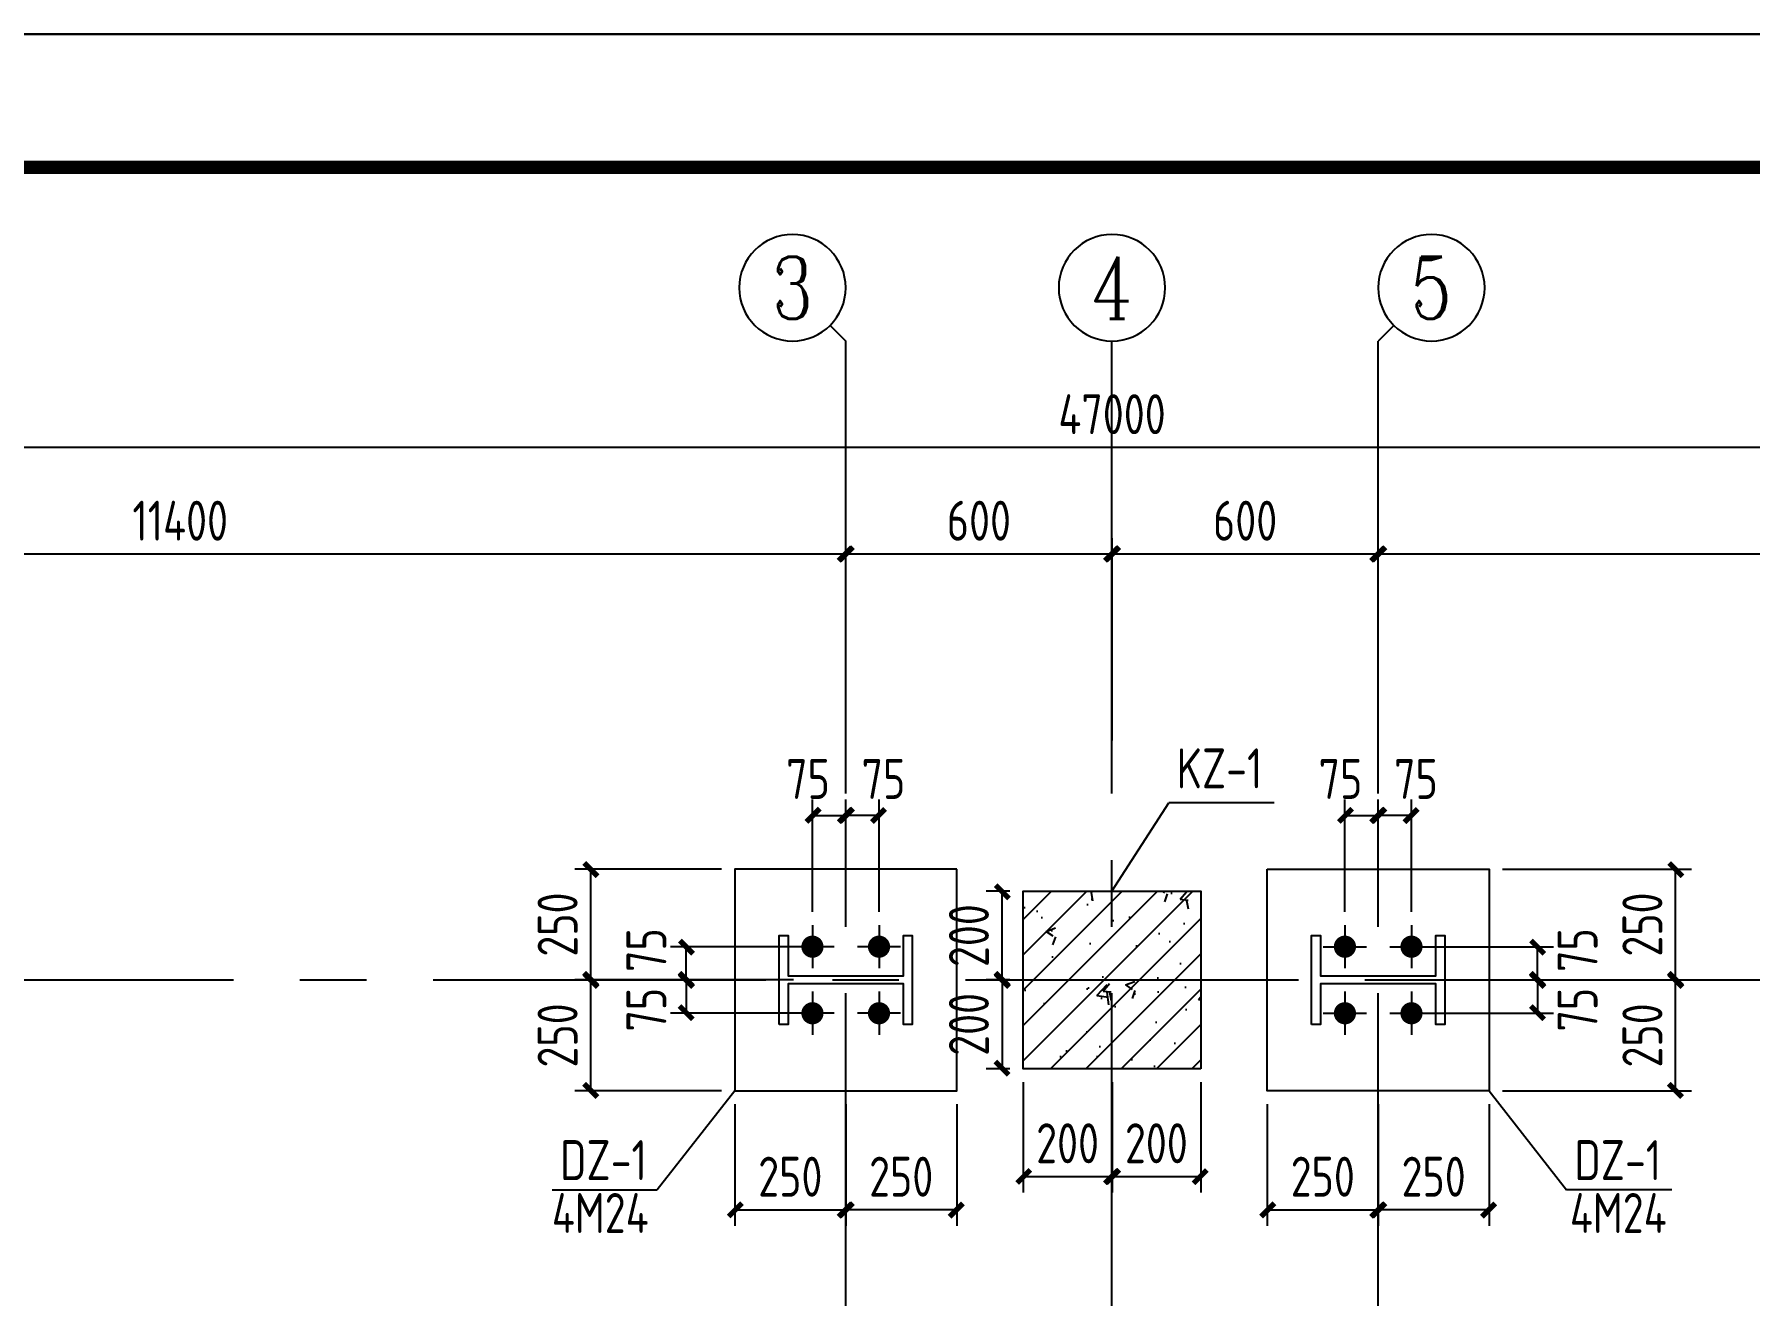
# Model space of a CAD drawing. Header units: millimetres. Extents: x 865490 to 879904, y 39442 to 44891.
# Drawn here: x 869964.3 to 870093.2, y 39947.5 to 40042.3 of the extents above; entities that cross this region are included whole.
import ezdxf
from ezdxf.enums import TextEntityAlignment as Align

# ---------------------------------------------------------------- set-up
doc = ezdxf.new("R2010")
doc.units = ezdxf.units.MM
doc.header["$LTSCALE"] = 1000
doc.header["$MEASUREMENT"] = 0
doc.linetypes.add('CENTER', pattern=[2, 1.25, -0.25, 0.25, -0.25])
doc.linetypes.add('DOTE', pattern=[2.42, 2, -0.2, 0.02, -0.2])
for name, color, linetype in [('AXIS', 3, 'Continuous'), ('AXIS_TEXT', 7, 'Continuous'), ('DIM', 7, 'Continuous'), ('DOTE', 1, 'DOTE'), ('M_Prof', 2, 'Continuous'), ('WINDOW', 4, 'Continuous'), ('柱集中标注', 2, 'Continuous'), ('标注', 7, 'Continuous'), ('檩条', 34, 'Continuous')]:
    doc.layers.add(name, color=color, linetype=linetype)
doc.styles.add('_TCH_AXIS', font='COMPLEX', dxfattribs={"bigfont": 'GBCBIG'})
doc.styles.add('COMPLEX', font='COMPLEX')
doc.styles.add('GBHZ', font='gbenor.shx', dxfattribs={"width": 0.9, "bigfont": 'gbcbig.shx'})
doc.dimstyles.new('Y100', dxfattribs={"dimscale": 0, "dimtxt": 3, "dimasz": 0.01, "dimexe": 1.2, "dimexo": 2, "dimgap": 1, "dimtad": 1, "dimdec": 0, "dimlfac": 100, "dimzin": 0, "dimdsep": 46, "dimtxsty": 'GBHZ', "dimblk": 'DX', "dimcen": 0.09, "dimdle": 1, "dimclrd": 7, "dimclre": 7, "dimclrt": 7, "dimadec": 0, "dimazin": 0, "dimtfac": 1, "dimtdec": 0, "dimtix": 1, "dimtmove": 2, "dimatfit": 3, "dimldrblk": 'DX', "dimfxl": 0, "dimtolj": 1, "dimtzin": 0, "dimarcsym": 0})
doc.dimstyles.new('Y30', dxfattribs={"dimscale": 0, "dimtxt": 3, "dimasz": 0.01, "dimexe": 1.2, "dimexo": 1, "dimgap": 1, "dimtad": 1, "dimdec": 0, "dimlfac": 30, "dimzin": 0, "dimdsep": 46, "dimtxsty": 'GBHZ', "dimblk1": 'DX', "dimblk2": 'DX', "dimsah": 1, "dimcen": 0.09, "dimdle": 1, "dimadec": 0, "dimazin": 0, "dimtfac": 1, "dimtdec": 0, "dimtix": 1, "dimtmove": 2, "dimatfit": 3, "dimldrblk": 'DX', "dimfxl": 0, "dimtolj": 1, "dimtzin": 0, "dimarcsym": 0})

# ---------------------------------------------------------------- blocks, each defined once
blk = doc.blocks.new('_AXISO')
blk.add_circle((0, 0), 0.5)
at = {"layer": 'AXIS_TEXT', "style": 'COMPLEX', "width": 1.041667}
blk.add_attdef('A', text='', height=0.56, dxfattribs=at).set_placement((-0.25, -0.28), (0.25, -0.28), align=Align.FIT)
blk = doc.blocks.new('DX')
at = {"color": 0, "linetype": 'ByBlock', "const_width": 40}
blk.add_lwpolyline([(-54, -51), (46, 49)], dxfattribs=at)
blk = doc.blocks.new('*D1708')
at = {"layer": 'Defpoints', "color": 0, "transparency": 16777216}
for p in [(870025.31, 40003.22), (869925.31, 39987.22), (870025.31, 39987.22)]:
    blk.add_point(p, dxfattribs=at)
at = {"layer": 'dim', "color": 7, "lineweight": -2, "transparency": 16777216}
for p, q in [((869925.31, 39989.22), (869925.31, 40004.42)), ((870025.31, 39989.22), (870025.31, 40004.42)), ((869925.32, 40003.22), (870025.3, 40003.22))]:
    blk.add_line(p, q, dxfattribs=at)
at = {"layer": 'dim', "color": 7, "lineweight": -2, "transparency": 16777216, "xscale": 0.01, "yscale": 0.01, "zscale": 0.01, "rotation": 180}
blk.add_blockref('DX', (869925.31, 40003.22), dxfattribs=at)
at = {"layer": 'dim', "color": 7, "lineweight": -2, "transparency": 16777216, "xscale": 0.01, "yscale": 0.01, "zscale": 0.01}
blk.add_blockref('DX', (870025.31, 40003.22), dxfattribs=at)
at = {"layer": 'dim', "color": 7, "transparency": 16777216, "insert": (869975.31, 40005.72), "char_height": 3, "attachment_point": 5, "style": 'GBHZ'}
blk.add_mtext('\\A1;11400', dxfattribs=at)
blk = doc.blocks.new('*D1709')
at = {"layer": 'Defpoints', "color": 0, "transparency": 16777216}
for p in [(870045.31, 40003.22), (870025.31, 39987.22), (870045.31, 39987.22)]:
    blk.add_point(p, dxfattribs=at)
at = {"layer": 'dim', "color": 7, "lineweight": -2, "transparency": 16777216}
for p, q in [((870025.31, 39989.22), (870025.31, 40004.42)), ((870045.31, 39989.22), (870045.31, 40004.42)), ((870025.32, 40003.22), (870045.3, 40003.22))]:
    blk.add_line(p, q, dxfattribs=at)
at = {"layer": 'dim', "color": 7, "lineweight": -2, "transparency": 16777216, "xscale": 0.01, "yscale": 0.01, "zscale": 0.01, "rotation": 180}
blk.add_blockref('DX', (870025.31, 40003.22), dxfattribs=at)
at = {"layer": 'dim', "color": 7, "lineweight": -2, "transparency": 16777216, "xscale": 0.01, "yscale": 0.01, "zscale": 0.01}
blk.add_blockref('DX', (870045.31, 40003.22), dxfattribs=at)
at = {"layer": 'dim', "color": 7, "transparency": 16777216, "insert": (870035.31, 40005.72), "char_height": 3, "attachment_point": 5, "style": 'GBHZ'}
blk.add_mtext('\\A1;600', dxfattribs=at)
blk = doc.blocks.new('*D1710')
at = {"layer": 'Defpoints', "color": 0, "transparency": 16777216}
for p in [(870065.31, 40003.22), (870045.31, 39987.22), (870065.31, 39987.22)]:
    blk.add_point(p, dxfattribs=at)
at = {"layer": 'dim', "color": 7, "lineweight": -2, "transparency": 16777216}
for p, q in [((870045.31, 39989.22), (870045.31, 40004.42)), ((870065.31, 39989.22), (870065.31, 40004.42)), ((870045.32, 40003.22), (870065.3, 40003.22))]:
    blk.add_line(p, q, dxfattribs=at)
at = {"layer": 'dim', "color": 7, "lineweight": -2, "transparency": 16777216, "xscale": 0.01, "yscale": 0.01, "zscale": 0.01, "rotation": 180}
blk.add_blockref('DX', (870045.31, 40003.22), dxfattribs=at)
at = {"layer": 'dim', "color": 7, "lineweight": -2, "transparency": 16777216, "xscale": 0.01, "yscale": 0.01, "zscale": 0.01}
blk.add_blockref('DX', (870065.31, 40003.22), dxfattribs=at)
at = {"layer": 'dim', "color": 7, "transparency": 16777216, "insert": (870055.31, 40005.72), "char_height": 3, "attachment_point": 5, "style": 'GBHZ'}
blk.add_mtext('\\A1;600', dxfattribs=at)
blk = doc.blocks.new('*D1711')
at = {"layer": 'Defpoints', "color": 0, "transparency": 16777216}
for p in [(870165.31, 40003.22), (870065.31, 39987.22), (870165.31, 39987.22)]:
    blk.add_point(p, dxfattribs=at)
at = {"layer": 'dim', "color": 7, "lineweight": -2, "transparency": 16777216}
for p, q in [((870065.31, 39989.22), (870065.31, 40004.42)), ((870165.31, 39989.22), (870165.31, 40004.42)), ((870065.32, 40003.22), (870165.3, 40003.22))]:
    blk.add_line(p, q, dxfattribs=at)
at = {"layer": 'dim', "color": 7, "lineweight": -2, "transparency": 16777216, "xscale": 0.01, "yscale": 0.01, "zscale": 0.01, "rotation": 180}
blk.add_blockref('DX', (870065.31, 40003.22), dxfattribs=at)
at = {"layer": 'dim', "color": 7, "lineweight": -2, "transparency": 16777216, "xscale": 0.01, "yscale": 0.01, "zscale": 0.01}
blk.add_blockref('DX', (870165.31, 40003.22), dxfattribs=at)
at = {"layer": 'dim', "color": 7, "transparency": 16777216, "insert": (870115.31, 40005.72), "char_height": 3, "attachment_point": 5, "style": 'GBHZ'}
blk.add_mtext('\\A1;11400', dxfattribs=at)
blk = doc.blocks.new('*D1713')
at = {"layer": 'Defpoints', "color": 0, "transparency": 16777216}
for p in [(869810.31, 40011.22), (869810.31, 39987.22), (870280.31, 39987.22)]:
    blk.add_point(p, dxfattribs=at)
at = {"layer": 'dim', "color": 7, "lineweight": -2, "transparency": 16777216}
for p, q in [((869810.31, 39989.22), (869810.31, 40012.42)), ((870280.31, 39989.22), (870280.31, 40012.42)), ((870280.3, 40011.22), (869810.32, 40011.22))]:
    blk.add_line(p, q, dxfattribs=at)
at = {"layer": 'dim', "color": 7, "lineweight": -2, "transparency": 16777216, "xscale": 0.01, "yscale": 0.01, "zscale": 0.01, "rotation": 180}
blk.add_blockref('DX', (869810.31, 40011.22), dxfattribs=at)
at = {"layer": 'dim', "color": 7, "lineweight": -2, "transparency": 16777216, "xscale": 0.01, "yscale": 0.01, "zscale": 0.01}
blk.add_blockref('DX', (870280.31, 40011.22), dxfattribs=at)
at = {"layer": 'dim', "color": 7, "transparency": 16777216, "insert": (870045.31, 40013.72), "char_height": 3, "attachment_point": 5, "style": 'GBHZ'}
blk.add_mtext('\\A1;47000', dxfattribs=at)
blk = doc.blocks.new('*D1767')
at = {"layer": 'Defpoints', "color": 0, "transparency": 16777216}
for p in [(870016.97, 39962.88), (870025.31, 39962.88), (870025.31, 39953.94)]:
    blk.add_point(p, dxfattribs=at)
at = {"layer": 'dim', "color": 0, "lineweight": -2, "transparency": 16777216}
for p, q in [((870016.97, 39961.88), (870016.97, 39952.74)), ((870025.31, 39961.88), (870025.31, 39952.74)), ((870016.98, 39953.94), (870025.3, 39953.94))]:
    blk.add_line(p, q, dxfattribs=at)
at = {"layer": 'dim', "color": 0, "lineweight": -2, "transparency": 16777216, "xscale": 0.01, "yscale": 0.01, "zscale": 0.01, "rotation": 180}
blk.add_blockref('DX', (870016.97, 39953.94), dxfattribs=at)
at = {"layer": 'dim', "color": 0, "lineweight": -2, "transparency": 16777216, "xscale": 0.01, "yscale": 0.01, "zscale": 0.01}
blk.add_blockref('DX', (870025.31, 39953.94), dxfattribs=at)
at = {"layer": 'dim', "color": 0, "transparency": 16777216, "insert": (870021.14, 39956.44), "char_height": 3, "attachment_point": 5, "style": 'GBHZ'}
blk.add_mtext('\\A1;250', dxfattribs=at)
blk = doc.blocks.new('*D1768')
at = {"layer": 'Defpoints', "color": 0, "transparency": 16777216}
for p in [(870006.16, 39971.22), (870016.97, 39971.22), (870016.97, 39962.88)]:
    blk.add_point(p, dxfattribs=at)
at = {"layer": 'dim', "color": 0, "lineweight": -2, "transparency": 16777216}
for p, q in [((870015.97, 39971.22), (870004.96, 39971.22)), ((870006.16, 39962.89), (870006.16, 39971.21)), ((870015.97, 39962.88), (870004.96, 39962.88))]:
    blk.add_line(p, q, dxfattribs=at)
at = {"layer": 'dim', "color": 0, "lineweight": -2, "transparency": 16777216, "xscale": 0.01, "yscale": 0.01, "zscale": 0.01}
for p, rotation in [((870006.16, 39971.22), 90), ((870006.16, 39962.88), 270)]:
    blk.add_blockref('DX', p, dxfattribs=dict(at, rotation=rotation))
at = {"layer": 'dim', "color": 0, "transparency": 16777216, "insert": (870003.66, 39967.05), "char_height": 3, "attachment_point": 5, "rotation": 90, "style": 'GBHZ'}
blk.add_mtext('\\A1;250', dxfattribs=at)
blk = doc.blocks.new('*D1769')
at = {"layer": 'Defpoints', "color": 0, "transparency": 16777216}
for p in [(870006.16, 39979.55), (870016.97, 39979.55), (870016.97, 39971.22)]:
    blk.add_point(p, dxfattribs=at)
at = {"layer": 'dim', "color": 0, "lineweight": -2, "transparency": 16777216}
for p, q in [((870015.97, 39979.55), (870004.96, 39979.55)), ((870006.16, 39971.23), (870006.16, 39979.54)), ((870015.97, 39971.22), (870004.96, 39971.22))]:
    blk.add_line(p, q, dxfattribs=at)
at = {"layer": 'dim', "color": 0, "lineweight": -2, "transparency": 16777216, "xscale": 0.01, "yscale": 0.01, "zscale": 0.01}
for p, rotation in [((870006.16, 39979.55), 90), ((870006.16, 39971.22), 270)]:
    blk.add_blockref('DX', p, dxfattribs=dict(at, rotation=rotation))
at = {"layer": 'dim', "color": 0, "transparency": 16777216, "insert": (870003.66, 39975.38), "char_height": 3, "attachment_point": 5, "rotation": 90, "style": 'GBHZ'}
blk.add_mtext('\\A1;250', dxfattribs=at)
blk = doc.blocks.new('*D1770')
at = {"layer": 'Defpoints', "color": 0, "transparency": 16777216}
for p in [(870022.37, 39971.22), (870013.33, 39968.72), (870022.37, 39968.72)]:
    blk.add_point(p, dxfattribs=at)
at = {"layer": 'dim', "color": 0, "lineweight": -2, "transparency": 16777216}
for p, q in [((870021.37, 39971.22), (870012.13, 39971.22)), ((870013.33, 39971.21), (870013.33, 39968.73)), ((870021.37, 39968.72), (870012.13, 39968.72))]:
    blk.add_line(p, q, dxfattribs=at)
at = {"layer": 'dim', "color": 0, "lineweight": -2, "transparency": 16777216, "xscale": 0.01, "yscale": 0.01, "zscale": 0.01}
for p, rotation in [((870013.33, 39971.22), 90), ((870013.33, 39968.72), 270)]:
    blk.add_blockref('DX', p, dxfattribs=dict(at, rotation=rotation))
at = {"layer": 'dim', "color": 0, "transparency": 16777216, "insert": (870010.33, 39968.98), "char_height": 3, "attachment_point": 5, "rotation": 90, "style": 'GBHZ'}
blk.add_mtext('\\A1;75', dxfattribs=at)
blk = doc.blocks.new('*D1771')
at = {"layer": 'Defpoints', "color": 0, "transparency": 16777216}
for p in [(870013.33, 39973.72), (870022.37, 39973.72), (870022.37, 39971.22)]:
    blk.add_point(p, dxfattribs=at)
at = {"layer": 'dim', "color": 0, "lineweight": -2, "transparency": 16777216}
for p, q in [((870021.37, 39973.72), (870012.13, 39973.72)), ((870013.33, 39971.23), (870013.33, 39973.71)), ((870021.37, 39971.22), (870012.13, 39971.22))]:
    blk.add_line(p, q, dxfattribs=at)
at = {"layer": 'dim', "color": 0, "lineweight": -2, "transparency": 16777216, "xscale": 0.01, "yscale": 0.01, "zscale": 0.01}
for p, rotation in [((870013.33, 39973.72), 90), ((870013.33, 39971.22), 270)]:
    blk.add_blockref('DX', p, dxfattribs=dict(at, rotation=rotation))
at = {"layer": 'dim', "color": 0, "transparency": 16777216, "insert": (870010.33, 39973.46), "char_height": 3, "attachment_point": 5, "rotation": 90, "style": 'GBHZ'}
blk.add_mtext('\\A1;75', dxfattribs=at)
blk = doc.blocks.new('*D1772')
at = {"layer": 'Defpoints', "color": 0, "transparency": 16777216}
for p in [(870025.31, 39962.88), (870033.64, 39962.88), (870025.31, 39953.94)]:
    blk.add_point(p, dxfattribs=at)
at = {"layer": 'dim', "color": 0, "lineweight": -2, "transparency": 16777216}
for p, q in [((870025.31, 39961.88), (870025.31, 39952.74)), ((870033.64, 39961.88), (870033.64, 39952.74)), ((870033.63, 39953.94), (870025.32, 39953.94))]:
    blk.add_line(p, q, dxfattribs=at)
at = {"layer": 'dim', "color": 0, "lineweight": -2, "transparency": 16777216, "xscale": 0.01, "yscale": 0.01, "zscale": 0.01, "rotation": 180}
blk.add_blockref('DX', (870025.31, 39953.94), dxfattribs=at)
at = {"layer": 'dim', "color": 0, "lineweight": -2, "transparency": 16777216, "xscale": 0.01, "yscale": 0.01, "zscale": 0.01}
blk.add_blockref('DX', (870033.64, 39953.94), dxfattribs=at)
at = {"layer": 'dim', "color": 0, "transparency": 16777216, "insert": (870029.47, 39956.44), "char_height": 3, "attachment_point": 5, "style": 'GBHZ'}
blk.add_mtext('\\A1;250', dxfattribs=at)
blk = doc.blocks.new('*D1773')
at = {"layer": 'Defpoints', "color": 0, "transparency": 16777216}
for p in [(870025.31, 39983.58), (870025.31, 39975.34), (870027.81, 39975.34)]:
    blk.add_point(p, dxfattribs=at)
at = {"layer": '标注', "color": 0, "lineweight": -2, "transparency": 16777216}
for p, q in [((870025.31, 39976.34), (870025.31, 39984.78)), ((870027.81, 39976.34), (870027.81, 39984.78)), ((870027.8, 39983.58), (870025.32, 39983.58))]:
    blk.add_line(p, q, dxfattribs=at)
at = {"layer": '标注', "color": 0, "lineweight": -2, "transparency": 16777216, "xscale": 0.01, "yscale": 0.01, "zscale": 0.01, "rotation": 180}
blk.add_blockref('DX', (870025.31, 39983.58), dxfattribs=at)
at = {"layer": '标注', "color": 0, "lineweight": -2, "transparency": 16777216, "xscale": 0.01, "yscale": 0.01, "zscale": 0.01}
blk.add_blockref('DX', (870027.81, 39983.58), dxfattribs=at)
at = {"layer": '标注', "color": 0, "transparency": 16777216, "insert": (870028.14, 39986.32), "char_height": 3, "attachment_point": 5, "style": 'GBHZ'}
blk.add_mtext('\\A1;75', dxfattribs=at)
blk = doc.blocks.new('*D1774')
at = {"layer": 'Defpoints', "color": 0, "transparency": 16777216}
for p in [(870065.31, 39962.88), (870073.64, 39962.88), (870065.31, 39953.94)]:
    blk.add_point(p, dxfattribs=at)
at = {"layer": 'dim', "color": 0, "lineweight": -2, "transparency": 16777216}
for p, q in [((870065.31, 39961.88), (870065.31, 39952.74)), ((870073.64, 39961.88), (870073.64, 39952.74)), ((870073.63, 39953.94), (870065.32, 39953.94))]:
    blk.add_line(p, q, dxfattribs=at)
at = {"layer": 'dim', "color": 0, "lineweight": -2, "transparency": 16777216, "xscale": 0.01, "yscale": 0.01, "zscale": 0.01, "rotation": 180}
blk.add_blockref('DX', (870065.31, 39953.94), dxfattribs=at)
at = {"layer": 'dim', "color": 0, "lineweight": -2, "transparency": 16777216, "xscale": 0.01, "yscale": 0.01, "zscale": 0.01}
blk.add_blockref('DX', (870073.64, 39953.94), dxfattribs=at)
at = {"layer": 'dim', "color": 0, "transparency": 16777216, "insert": (870069.47, 39956.44), "char_height": 3, "attachment_point": 5, "style": 'GBHZ'}
blk.add_mtext('\\A1;250', dxfattribs=at)
blk = doc.blocks.new('*D1775')
at = {"layer": 'Defpoints', "color": 0, "transparency": 16777216}
for p in [(870073.64, 39971.22), (870087.65, 39971.22), (870073.64, 39962.88)]:
    blk.add_point(p, dxfattribs=at)
at = {"layer": 'dim', "color": 0, "lineweight": -2, "transparency": 16777216}
for p, q in [((870074.64, 39971.22), (870088.85, 39971.22)), ((870087.65, 39962.89), (870087.65, 39971.21)), ((870074.64, 39962.88), (870088.85, 39962.88))]:
    blk.add_line(p, q, dxfattribs=at)
at = {"layer": 'dim', "color": 0, "lineweight": -2, "transparency": 16777216, "xscale": 0.01, "yscale": 0.01, "zscale": 0.01}
for p, rotation in [((870087.65, 39971.22), 90), ((870087.65, 39962.88), 270)]:
    blk.add_blockref('DX', p, dxfattribs=dict(at, rotation=rotation))
at = {"layer": 'dim', "color": 0, "transparency": 16777216, "insert": (870085.15, 39967.05), "char_height": 3, "attachment_point": 5, "rotation": 90, "style": 'GBHZ'}
blk.add_mtext('\\A1;250', dxfattribs=at)
blk = doc.blocks.new('*D1776')
at = {"layer": 'Defpoints', "color": 0, "transparency": 16777216}
for p in [(870073.64, 39979.55), (870087.65, 39979.55), (870073.64, 39971.22)]:
    blk.add_point(p, dxfattribs=at)
at = {"layer": 'dim', "color": 0, "lineweight": -2, "transparency": 16777216}
for p, q in [((870074.64, 39979.55), (870088.85, 39979.55)), ((870087.65, 39971.23), (870087.65, 39979.54)), ((870074.64, 39971.22), (870088.85, 39971.22))]:
    blk.add_line(p, q, dxfattribs=at)
at = {"layer": 'dim', "color": 0, "lineweight": -2, "transparency": 16777216, "xscale": 0.01, "yscale": 0.01, "zscale": 0.01}
for p, rotation in [((870087.65, 39979.55), 90), ((870087.65, 39971.22), 270)]:
    blk.add_blockref('DX', p, dxfattribs=dict(at, rotation=rotation))
at = {"layer": 'dim', "color": 0, "transparency": 16777216, "insert": (870085.15, 39975.38), "char_height": 3, "attachment_point": 5, "rotation": 90, "style": 'GBHZ'}
blk.add_mtext('\\A1;250', dxfattribs=at)
blk = doc.blocks.new('*D1777')
at = {"layer": 'Defpoints', "color": 0, "transparency": 16777216}
for p in [(870068.24, 39971.22), (870068.24, 39968.72), (870077.28, 39968.72)]:
    blk.add_point(p, dxfattribs=at)
at = {"layer": 'dim', "color": 0, "lineweight": -2, "transparency": 16777216}
for p, q in [((870069.24, 39971.22), (870078.48, 39971.22)), ((870077.28, 39971.21), (870077.28, 39968.73)), ((870069.24, 39968.72), (870078.48, 39968.72))]:
    blk.add_line(p, q, dxfattribs=at)
at = {"layer": 'dim', "color": 0, "lineweight": -2, "transparency": 16777216, "xscale": 0.01, "yscale": 0.01, "zscale": 0.01}
for p, rotation in [((870077.28, 39971.22), 90), ((870077.28, 39968.72), 270)]:
    blk.add_blockref('DX', p, dxfattribs=dict(at, rotation=rotation))
at = {"layer": 'dim', "color": 0, "transparency": 16777216, "insert": (870080.28, 39968.98), "char_height": 3, "attachment_point": 5, "rotation": 90, "style": 'GBHZ'}
blk.add_mtext('\\A1;75', dxfattribs=at)
blk = doc.blocks.new('*D1778')
at = {"layer": 'Defpoints', "color": 0, "transparency": 16777216}
for p in [(870068.24, 39973.72), (870077.28, 39973.72), (870068.24, 39971.22)]:
    blk.add_point(p, dxfattribs=at)
at = {"layer": 'dim', "color": 0, "lineweight": -2, "transparency": 16777216}
for p, q in [((870069.24, 39973.72), (870078.48, 39973.72)), ((870077.28, 39971.23), (870077.28, 39973.71)), ((870069.24, 39971.22), (870078.48, 39971.22))]:
    blk.add_line(p, q, dxfattribs=at)
at = {"layer": 'dim', "color": 0, "lineweight": -2, "transparency": 16777216, "xscale": 0.01, "yscale": 0.01, "zscale": 0.01}
for p, rotation in [((870077.28, 39973.72), 90), ((870077.28, 39971.22), 270)]:
    blk.add_blockref('DX', p, dxfattribs=dict(at, rotation=rotation))
at = {"layer": 'dim', "color": 0, "transparency": 16777216, "insert": (870080.28, 39973.46), "char_height": 3, "attachment_point": 5, "rotation": 90, "style": 'GBHZ'}
blk.add_mtext('\\A1;75', dxfattribs=at)
blk = doc.blocks.new('*D1749')
at = {"layer": 'Defpoints', "color": 0, "transparency": 16777216}
for p in [(870056.97, 39962.88), (870065.31, 39962.88), (870065.31, 39953.94)]:
    blk.add_point(p, dxfattribs=at)
at = {"layer": 'dim', "color": 0, "lineweight": -2, "transparency": 16777216}
for p, q in [((870056.97, 39961.88), (870056.97, 39952.74)), ((870065.31, 39961.88), (870065.31, 39952.74)), ((870056.98, 39953.94), (870065.3, 39953.94))]:
    blk.add_line(p, q, dxfattribs=at)
at = {"layer": 'dim', "color": 0, "lineweight": -2, "transparency": 16777216, "xscale": 0.01, "yscale": 0.01, "zscale": 0.01, "rotation": 180}
blk.add_blockref('DX', (870056.97, 39953.94), dxfattribs=at)
at = {"layer": 'dim', "color": 0, "lineweight": -2, "transparency": 16777216, "xscale": 0.01, "yscale": 0.01, "zscale": 0.01}
blk.add_blockref('DX', (870065.31, 39953.94), dxfattribs=at)
at = {"layer": 'dim', "color": 0, "transparency": 16777216, "insert": (870061.14, 39956.44), "char_height": 3, "attachment_point": 5, "style": 'GBHZ'}
blk.add_mtext('\\A1;250', dxfattribs=at)
blk = doc.blocks.new('*D1750')
at = {"layer": 'Defpoints', "color": 0, "transparency": 16777216}
for p in [(870038.64, 39964.55), (870045.31, 39964.55), (870045.31, 39956.45)]:
    blk.add_point(p, dxfattribs=at)
at = {"layer": 'dim', "color": 0, "lineweight": -2, "transparency": 16777216}
for p, q in [((870038.64, 39963.55), (870038.64, 39955.25)), ((870045.31, 39963.55), (870045.31, 39955.25)), ((870038.65, 39956.45), (870045.3, 39956.45))]:
    blk.add_line(p, q, dxfattribs=at)
at = {"layer": 'dim', "color": 0, "lineweight": -2, "transparency": 16777216, "xscale": 0.01, "yscale": 0.01, "zscale": 0.01, "rotation": 180}
blk.add_blockref('DX', (870038.64, 39956.45), dxfattribs=at)
at = {"layer": 'dim', "color": 0, "lineweight": -2, "transparency": 16777216, "xscale": 0.01, "yscale": 0.01, "zscale": 0.01}
blk.add_blockref('DX', (870045.31, 39956.45), dxfattribs=at)
at = {"layer": 'dim', "color": 0, "transparency": 16777216, "insert": (870041.97, 39958.95), "char_height": 3, "attachment_point": 5, "style": 'GBHZ'}
blk.add_mtext('\\A1;200', dxfattribs=at)
blk = doc.blocks.new('*D1751')
at = {"layer": 'Defpoints', "color": 0, "transparency": 16777216}
for p in [(870045.31, 39964.55), (870051.97, 39964.55), (870051.97, 39956.45)]:
    blk.add_point(p, dxfattribs=at)
at = {"layer": 'dim', "color": 0, "lineweight": -2, "transparency": 16777216}
for p, q in [((870045.31, 39963.55), (870045.31, 39955.25)), ((870051.97, 39963.55), (870051.97, 39955.25)), ((870045.32, 39956.45), (870051.96, 39956.45))]:
    blk.add_line(p, q, dxfattribs=at)
at = {"layer": 'dim', "color": 0, "lineweight": -2, "transparency": 16777216, "xscale": 0.01, "yscale": 0.01, "zscale": 0.01, "rotation": 180}
blk.add_blockref('DX', (870045.31, 39956.45), dxfattribs=at)
at = {"layer": 'dim', "color": 0, "lineweight": -2, "transparency": 16777216, "xscale": 0.01, "yscale": 0.01, "zscale": 0.01}
blk.add_blockref('DX', (870051.97, 39956.45), dxfattribs=at)
at = {"layer": 'dim', "color": 0, "transparency": 16777216, "insert": (870048.64, 39958.95), "char_height": 3, "attachment_point": 5, "style": 'GBHZ'}
blk.add_mtext('\\A1;200', dxfattribs=at)
blk = doc.blocks.new('*D1752')
at = {"layer": 'Defpoints', "color": 0, "transparency": 16777216}
for p in [(870037.06, 39977.88), (870038.64, 39977.88), (870038.64, 39971.22)]:
    blk.add_point(p, dxfattribs=at)
at = {"layer": 'dim', "color": 0, "lineweight": -2, "transparency": 16777216}
for p, q in [((870037.64, 39977.88), (870035.86, 39977.88)), ((870037.06, 39971.23), (870037.06, 39977.87)), ((870037.64, 39971.22), (870035.86, 39971.22))]:
    blk.add_line(p, q, dxfattribs=at)
at = {"layer": 'dim', "color": 0, "lineweight": -2, "transparency": 16777216, "xscale": 0.01, "yscale": 0.01, "zscale": 0.01}
for p, rotation in [((870037.06, 39977.88), 90), ((870037.06, 39971.22), 270)]:
    blk.add_blockref('DX', p, dxfattribs=dict(at, rotation=rotation))
at = {"layer": 'dim', "color": 0, "transparency": 16777216, "insert": (870034.56, 39974.55), "char_height": 3, "attachment_point": 5, "rotation": 90, "style": 'GBHZ'}
blk.add_mtext('\\A1;200', dxfattribs=at)
blk = doc.blocks.new('*D1746')
at = {"layer": 'Defpoints', "color": 0, "transparency": 16777216}
for p in [(870025.31, 39983.58), (870022.81, 39975.34), (870025.31, 39975.34)]:
    blk.add_point(p, dxfattribs=at)
at = {"layer": '标注', "color": 0, "lineweight": -2, "transparency": 16777216}
for p, q in [((870022.81, 39976.34), (870022.81, 39984.78)), ((870025.31, 39976.34), (870025.31, 39984.78)), ((870022.82, 39983.58), (870025.3, 39983.58))]:
    blk.add_line(p, q, dxfattribs=at)
at = {"layer": '标注', "color": 0, "lineweight": -2, "transparency": 16777216, "xscale": 0.01, "yscale": 0.01, "zscale": 0.01, "rotation": 180}
blk.add_blockref('DX', (870022.81, 39983.58), dxfattribs=at)
at = {"layer": '标注', "color": 0, "lineweight": -2, "transparency": 16777216, "xscale": 0.01, "yscale": 0.01, "zscale": 0.01}
blk.add_blockref('DX', (870025.31, 39983.58), dxfattribs=at)
at = {"layer": '标注', "color": 0, "transparency": 16777216, "insert": (870022.47, 39986.32), "char_height": 3, "attachment_point": 5, "style": 'GBHZ'}
blk.add_mtext('\\A1;75', dxfattribs=at)
blk = doc.blocks.new('*D1747')
at = {"layer": 'Defpoints', "color": 0, "transparency": 16777216}
for p in [(870065.31, 39983.58), (870065.31, 39975.34), (870067.81, 39975.34)]:
    blk.add_point(p, dxfattribs=at)
at = {"layer": '标注', "color": 0, "lineweight": -2, "transparency": 16777216}
for p, q in [((870065.31, 39976.34), (870065.31, 39984.78)), ((870067.81, 39976.34), (870067.81, 39984.78)), ((870067.8, 39983.58), (870065.32, 39983.58))]:
    blk.add_line(p, q, dxfattribs=at)
at = {"layer": '标注', "color": 0, "lineweight": -2, "transparency": 16777216, "xscale": 0.01, "yscale": 0.01, "zscale": 0.01, "rotation": 180}
blk.add_blockref('DX', (870065.31, 39983.58), dxfattribs=at)
at = {"layer": '标注', "color": 0, "lineweight": -2, "transparency": 16777216, "xscale": 0.01, "yscale": 0.01, "zscale": 0.01}
blk.add_blockref('DX', (870067.81, 39983.58), dxfattribs=at)
at = {"layer": '标注', "color": 0, "transparency": 16777216, "insert": (870068.14, 39986.32), "char_height": 3, "attachment_point": 5, "style": 'GBHZ'}
blk.add_mtext('\\A1;75', dxfattribs=at)
blk = doc.blocks.new('*D1748')
at = {"layer": 'Defpoints', "color": 0, "transparency": 16777216}
for p in [(870065.31, 39983.58), (870062.81, 39975.34), (870065.31, 39975.34)]:
    blk.add_point(p, dxfattribs=at)
at = {"layer": '标注', "color": 0, "lineweight": -2, "transparency": 16777216}
for p, q in [((870062.81, 39976.34), (870062.81, 39984.78)), ((870065.31, 39976.34), (870065.31, 39984.78)), ((870062.82, 39983.58), (870065.3, 39983.58))]:
    blk.add_line(p, q, dxfattribs=at)
at = {"layer": '标注', "color": 0, "lineweight": -2, "transparency": 16777216, "xscale": 0.01, "yscale": 0.01, "zscale": 0.01, "rotation": 180}
blk.add_blockref('DX', (870062.81, 39983.58), dxfattribs=at)
at = {"layer": '标注', "color": 0, "lineweight": -2, "transparency": 16777216, "xscale": 0.01, "yscale": 0.01, "zscale": 0.01}
blk.add_blockref('DX', (870065.31, 39983.58), dxfattribs=at)
at = {"layer": '标注', "color": 0, "transparency": 16777216, "insert": (870062.47, 39986.32), "char_height": 3, "attachment_point": 5, "style": 'GBHZ'}
blk.add_mtext('\\A1;75', dxfattribs=at)
blk = doc.blocks.new('*D1744')
at = {"layer": 'Defpoints', "color": 0, "transparency": 16777216}
for p in [(870038.64, 39971.22), (870037.06, 39964.55), (870038.64, 39964.55)]:
    blk.add_point(p, dxfattribs=at)
at = {"layer": 'dim', "color": 0, "lineweight": -2, "transparency": 16777216}
for p, q in [((870037.64, 39971.22), (870035.86, 39971.22)), ((870037.06, 39971.21), (870037.06, 39964.56)), ((870037.64, 39964.55), (870035.86, 39964.55))]:
    blk.add_line(p, q, dxfattribs=at)
at = {"layer": 'dim', "color": 0, "lineweight": -2, "transparency": 16777216, "xscale": 0.01, "yscale": 0.01, "zscale": 0.01}
for p, rotation in [((870037.06, 39971.22), 90), ((870037.06, 39964.55), 270)]:
    blk.add_blockref('DX', p, dxfattribs=dict(at, rotation=rotation))
at = {"layer": 'dim', "color": 0, "transparency": 16777216, "insert": (870034.56, 39967.88), "char_height": 3, "attachment_point": 5, "rotation": 90, "style": 'GBHZ'}
blk.add_mtext('\\A1;200', dxfattribs=at)

msp = doc.modelspace()

# ---------------------------------------------------------------- hatches: boundary and pattern name
at = {"layer": 'WINDOW'}
h = msp.add_hatch(dxfattribs=at)
h.set_pattern_fill('ANSI31', color=256, scale=15, style=0)
h.set_pattern_definition([(45, (1261.0225, -2.0056), (-1.3258252147, 1.3258252147), [])])
h.paths.add_polyline_path([(870051.972, 39964.551), (870038.639, 39964.551), (870038.639, 39977.884), (870051.972, 39977.884)])
h = msp.add_hatch(dxfattribs=at)
h.set_pattern_fill('AR-CONC', color=256, style=0)
h.set_pattern_definition([(50, (1261.0225, -2.0056), (7.172601826, -0.62752135), [0.75, -8.25]), (355, (1261.0225, -2.006), (-1.387513336, 7.52192134), [0.6, -6.6]), (100.4514, (1261.62, -2.058), (5.785093817, 6.89439542), [0.6374019, -7.01142112]), (46.1842, (1261.0225, -0.006), (10.67241049, -1.65519014), [1.125, -12.375]), (96.6356, (1261.912, -0.144), (9.34662706, 9.74117871), [0.95610288, -10.51713]), (351.1842, (1261.022, -0.006), (9.34661945, 9.74118601), [0.9, -9.9]), (21, (1262.0225, -0.5056), (5.96907052, -4.026188907), [0.75, -8.25]), (326, (1262.0225, -0.506), (2.43315332, 7.25150045), [0.6, -6.6]), (71.4514, (1262.52, -0.841), (8.402226286, 3.225304967), [0.6374019, -7.01142112]), (37.5, (1261.0225, -2.0056), (0.121598553, 3.328938538), [0, -6.52, 0, -6.7, 0, -6.625]), (7.5, (1261.0225, -2.0056), (2.630695374, 3.944117119), [0, -3.82, 0, -6.37, 0, -2.525]), (327.5, (1258.7925, -2.0056), (5.338224362, -0.225548717), [0, -2.5, 0, -7.8, 0, -10.35]), (317.5, (1257.7925, -2.0056), (5.831861693, 1.001049823), [0, -3.25, 0, -5.18, 0, -7.35])])
h.paths.add_polyline_path([(870051.972, 39964.551), (870038.639, 39964.551), (870038.639, 39977.884), (870051.972, 39977.884)])

# ---------------------------------------------------------------- linework, layer by layer
at = {"color": 0}
for p, q in [((870556.028, 40042.259), (869715.028, 40042.259)), ((869715.028, 40042.259), (870556.028, 40042.259))]:
    msp.add_line(p, q, dxfattribs=at)
for p, q in [((870022.805, 39975.343), (870022.805, 39972.093)), ((870027.805, 39975.343), (870027.805, 39972.093)), ((870062.805, 39975.343), (870062.805, 39972.093)), ((870067.805, 39975.343), (870067.805, 39972.093)), ((870024.43, 39973.718), (870021.18, 39973.718)), ((870029.43, 39973.718), (870026.18, 39973.718)), ((870061.18, 39973.718), (870064.43, 39973.718)), ((870066.18, 39973.718), (870069.43, 39973.718)), ((870022.805, 39970.343), (870022.805, 39967.093)), ((870027.805, 39970.343), (870027.805, 39967.093)), ((870062.805, 39970.343), (870062.805, 39967.093)), ((870067.805, 39970.343), (870067.805, 39967.093)), ((870024.43, 39968.718), (870021.18, 39968.718)), ((870029.43, 39968.718), (870026.18, 39968.718)), ((870061.18, 39968.718), (870064.43, 39968.718)), ((870066.18, 39968.718), (870069.43, 39968.718))]:
    msp.add_line(p, q)
at = {"color": 0, "const_width": 1}
msp.add_lwpolyline([(870546.028, 39458.259), (869740.028, 39458.259), (869740.028, 40032.259), (870546.028, 40032.259)], close=True, dxfattribs=at)
for points in [[(870033.639, 39979.551), (870016.972, 39979.551), (870016.972, 39962.884), (870033.639, 39962.884)], [(870056.972, 39979.551), (870073.639, 39979.551), (870073.639, 39962.884), (870056.972, 39962.884)], [(870051.972, 39964.551), (870038.639, 39964.551), (870038.639, 39977.884), (870051.972, 39977.884)]]:
    msp.add_lwpolyline(points, close=True)
at = {"layer": 'AXIS', "color": 0}
for p, q in [((870024.134, 40020.389), (870025.305, 40019.218)), ((870025.305, 39987.218), (870025.305, 40019.218)), ((870045.305, 39987.218), (870045.305, 40019.218)), ((870066.477, 40020.389), (870065.305, 40019.218)), ((870065.305, 39987.218), (870065.305, 40019.218))]:
    msp.add_line(p, q, dxfattribs=at)
at = {"layer": 'dim', "const_width": 0.833}
for points in [[(870022.805, 39973.301, 1), (870022.805, 39974.134, 1)], [(870027.805, 39973.301, 1), (870027.805, 39974.134, 1)], [(870062.805, 39973.301, -1), (870062.805, 39974.134, -1)], [(870067.805, 39973.301, -1), (870067.805, 39974.134, -1)], [(870022.805, 39968.301, 1), (870022.805, 39969.134, 1)], [(870027.805, 39968.301, 1), (870027.805, 39969.134, 1)], [(870062.805, 39968.301, -1), (870062.805, 39969.134, -1)], [(870067.805, 39968.301, -1), (870067.805, 39969.134, -1)]]:
    msp.add_lwpolyline(points, format="xyb", close=True, dxfattribs=at)
at = {"layer": 'DOTE', "linetype": 'CENTER', "ltscale": 0.02}
for p, q in [((870025.305, 39505.218), (870025.305, 39987.218)), ((870045.305, 39505.218), (870045.305, 39987.218)), ((870065.305, 39505.218), (870065.305, 39987.218)), ((869794.305, 39971.218), (870296.305, 39971.218))]:
    msp.add_line(p, q, dxfattribs=at)
at = {"layer": 'M_Prof'}
for points in [[(870020.305, 39967.884), (870020.305, 39974.551), (870020.972, 39974.551), (870020.972, 39971.518), (870029.639, 39971.518), (870029.639, 39974.551), (870030.305, 39974.551), (870030.305, 39967.884), (870029.639, 39967.884), (870029.639, 39970.918), (870020.972, 39970.918), (870020.972, 39967.884)], [(870060.305, 39967.884), (870060.305, 39974.551), (870060.972, 39974.551), (870060.972, 39971.518), (870069.639, 39971.518), (870069.639, 39974.551), (870070.305, 39974.551), (870070.305, 39967.884), (870069.639, 39967.884), (870069.639, 39970.918), (870060.972, 39970.918), (870060.972, 39967.884)]]:
    msp.add_lwpolyline(points, close=True, dxfattribs=at)
at = {"layer": '檩条'}
for p, q in [((870045.305, 39977.884), (870049.583, 39984.534)), ((870057.481, 39984.534), (870049.583, 39984.534)), ((870016.972, 39962.884), (870011.149, 39955.465)), ((870073.639, 39962.884), (870079.461, 39955.465)), ((870003.252, 39955.465), (870011.149, 39955.465)), ((870087.359, 39955.465), (870079.461, 39955.465))]:
    msp.add_line(p, q, dxfattribs=at)

# ---------------------------------------------------------------- block references
at = {"layer": 'AXIS', "color": 0}
ref = msp.add_blockref('_AXISO', (870021.305, 40023.218), dxfattribs=dict(at, xscale=-8, yscale=8, zscale=8, rotation=180))
ref.add_attrib('A', '3', dxfattribs={"layer": 'AXIS_TEXT', "color": 0, "height": 4.659, "style": '_TCH_AXIS'}).set_placement((870019.752, 40020.888), (870022.858, 40020.888), align=Align.FIT)
ref = msp.add_blockref('_AXISO', (870045.305, 40023.218), dxfattribs=dict(at, xscale=-8, yscale=8, zscale=8, rotation=180))
ref.add_attrib('A', '4', dxfattribs={"layer": 'AXIS_TEXT', "color": 0, "height": 4.659, "style": '_TCH_AXIS', "width": 0.875}).set_placement((870043.752, 40020.888), (870046.858, 40020.888), align=Align.FIT)
ref = msp.add_blockref('_AXISO', (870069.305, 40023.218), dxfattribs=dict(at, xscale=-8, yscale=8, zscale=8, rotation=180))
ref.add_attrib('A', '5', dxfattribs={"layer": 'AXIS_TEXT', "color": 0, "height": 4.659, "style": '_TCH_AXIS'}).set_placement((870067.752, 40020.888), (870070.858, 40020.888), align=Align.FIT)

# ---------------------------------------------------------------- texts
at = {"layer": '柱集中标注', "style": 'GBHZ', "width": 0.9}
for s, p in [('KZ-1', (870050.165, 39985.615)), ('DZ-1', (870003.848, 39956.186)), ('DZ-1', (870080.043, 39956.186)), ('4M24', (870003.228, 39952.214)), ('4M24', (870079.702, 39952.214))]:
    msp.add_text(s, height=3, dxfattribs=at).set_placement(p)

# ---------------------------------------------------------------- dimensions: what is measured, and where the dimension line sits
at = {"layer": 'dim'}
for base, p1, p2, dimstyle, picture, middle in [((869810.305, 40011.218), (870280.305, 39987.218), (869810.305, 39987.218), 'Y100', '*D1713', (870045.305, 40013.718)), ((870045.305, 39956.455), (870038.639, 39964.551), (870045.305, 39964.551), 'Y30', '*D1750', (870041.972, 39958.955)), ((870051.972, 39956.455), (870045.305, 39964.551), (870051.972, 39964.551), 'Y30', '*D1751', (870048.639, 39958.955)), ((870025.305, 39953.939), (870016.972, 39962.884), (870025.305, 39962.884), 'Y30', '*D1767', (870021.139, 39956.439)), ((870065.305, 39953.939), (870056.972, 39962.884), (870065.305, 39962.884), 'Y30', '*D1749', (870061.139, 39956.439))]:
    dim = msp.add_linear_dim(base=base, p1=p1, p2=p2, dimstyle=dimstyle, override={"dimscale": 1}, dxfattribs=at)
    dim.commit()
    dim.dimension.update_dxf_attribs({"geometry": picture, "text_midpoint": middle})
for base, p1, p2, text, picture, middle in [((870025.305, 40003.218), (869925.305, 39987.218), (870025.305, 39987.218), '11400', '*D1708', (869975.305, 40005.718)), ((870045.305, 40003.218), (870025.305, 39987.218), (870045.305, 39987.218), '600', '*D1709', (870035.305, 40005.718)), ((870065.305, 40003.218), (870045.305, 39987.218), (870065.305, 39987.218), '600', '*D1710', (870055.305, 40005.718)), ((870165.305, 40003.218), (870065.305, 39987.218), (870165.305, 39987.218), '11400', '*D1711', (870115.305, 40005.718))]:
    dim = msp.add_linear_dim(base=base, p1=p1, p2=p2, text=text, dimstyle='Y100', override={"dimscale": 1}, dxfattribs=at)
    dim.commit()
    dim.dimension.update_dxf_attribs({"geometry": picture, "text_midpoint": middle})
for base, p1, p2, angle, picture, middle in [((870006.164, 39979.551), (870016.972, 39971.218), (870016.972, 39979.551), 90, '*D1769', (870003.664, 39975.384)), ((870087.651, 39979.551), (870073.639, 39971.218), (870073.639, 39979.551), 90, '*D1776', (870085.151, 39975.384)), ((870037.062, 39977.884), (870038.639, 39971.218), (870038.639, 39977.884), 270, '*D1752', (870034.562, 39974.551)), ((870006.164, 39971.218), (870016.972, 39962.884), (870016.972, 39971.218), 90, '*D1768', (870003.664, 39967.051)), ((870037.062, 39964.551), (870038.639, 39971.218), (870038.639, 39964.551), 90, '*D1744', (870034.562, 39967.884)), ((870087.651, 39971.218), (870073.639, 39962.884), (870073.639, 39971.218), 90, '*D1775', (870085.151, 39967.051)), ((870025.305, 39953.939), (870033.639, 39962.884), (870025.305, 39962.884), 180, '*D1772', (870029.472, 39956.439)), ((870065.305, 39953.939), (870073.639, 39962.884), (870065.305, 39962.884), 180, '*D1774', (870069.472, 39956.439))]:
    dim = msp.add_linear_dim(base=base, p1=p1, p2=p2, angle=angle, dimstyle='Y30', override={"dimscale": 1}, dxfattribs=at)
    dim.commit()
    dim.dimension.update_dxf_attribs({"geometry": picture, "text_midpoint": middle})
for base, p1, p2, angle, picture, middle in [((870013.327, 39973.718), (870022.371, 39971.218), (870022.371, 39973.718), 270, '*D1771', (870010.333, 39973.456)), ((870077.283, 39973.718), (870068.24, 39971.218), (870068.24, 39973.718), 270, '*D1778', (870080.277, 39973.456)), ((870013.327, 39968.718), (870022.371, 39971.218), (870022.371, 39968.718), 90, '*D1770', (870010.333, 39968.979)), ((870077.283, 39968.718), (870068.24, 39971.218), (870068.24, 39968.718), 90, '*D1777', (870080.277, 39968.979))]:
    dim = msp.add_linear_dim(base=base, p1=p1, p2=p2, angle=angle, dimstyle='Y30', override={"dimscale": 1}, dxfattribs=at)
    dim.commit()
    dim.dimension.update_dxf_attribs({"geometry": picture, "text_midpoint": middle, "dimtype": 160})
at = {"layer": '标注'}
for base, p1, p2, picture, middle in [((870025.305, 39983.578), (870022.805, 39975.343), (870025.305, 39975.343), '*D1746', (870022.467, 39986.321)), ((870065.305, 39983.578), (870062.805, 39975.343), (870065.305, 39975.343), '*D1748', (870062.467, 39986.321))]:
    dim = msp.add_linear_dim(base=base, p1=p1, p2=p2, angle=180, dimstyle='Y30', override={"dimscale": 1}, dxfattribs=at)
    dim.commit()
    dim.dimension.update_dxf_attribs({"geometry": picture, "text_midpoint": middle, "dimtype": 160})
for base, p1, p2, picture, middle in [((870025.305, 39983.578), (870027.805, 39975.343), (870025.305, 39975.343), '*D1773', (870028.144, 39986.321)), ((870065.305, 39983.578), (870067.805, 39975.343), (870065.305, 39975.343), '*D1747', (870068.144, 39986.321))]:
    dim = msp.add_linear_dim(base=base, p1=p1, p2=p2, dimstyle='Y30', override={"dimscale": 1}, dxfattribs=at)
    dim.commit()
    dim.dimension.update_dxf_attribs({"geometry": picture, "text_midpoint": middle, "dimtype": 160})

doc.saveas('drawing.dxf')
